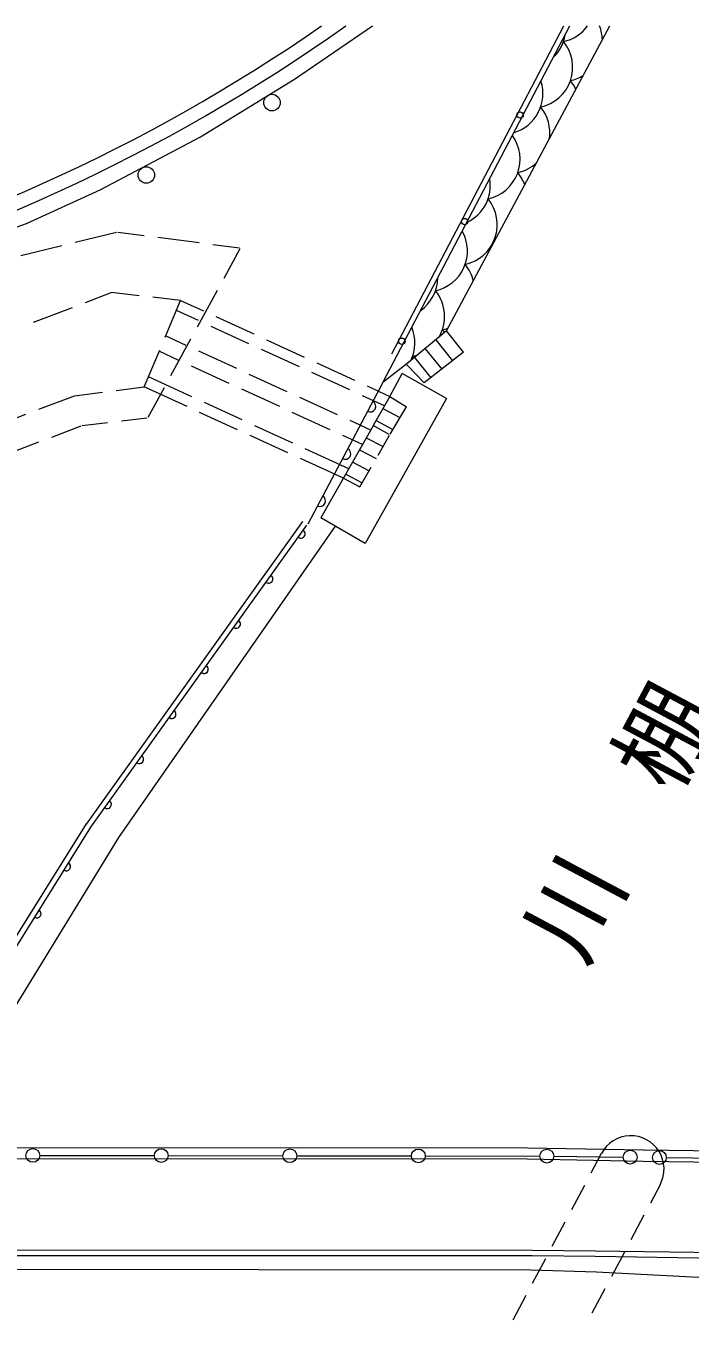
# Model space of a CAD drawing. Units: millimetres, scale not verified. Extents: x 40000 to 680000, y 20000 to 380000.
# Drawn here: x 243538 to 267491, y 292661 to 339315 of the extents above; entities that cross this region are included whole.
import ezdxf
from ezdxf.enums import TextEntityAlignment as Align

# ---------------------------------------------------------------- set-up
doc = ezdxf.new("R2010")
doc.units = ezdxf.units.MM
doc.header["$LTSCALE"] = 1000
for name, color, linetype, lineweight in [('M-BGD', 7, 'Continuous', 13), ('M-STR-STR1', 1, 'Continuous', 13), ('M-STR-STRC', 7, 'Continuous', 13)]:
    doc.layers.add(name, color=color, linetype=linetype, lineweight=lineweight)
doc.styles.add('ＭＳ ゴシック', font='')
doc.styles.get('ＭＳ ゴシック').set_extended_font_data('MS Gothic')

msp = doc.modelspace()

# ---------------------------------------------------------------- linework, layer by layer
at = {"layer": 'M-BGD'}
for p, q in [((253219, 337399), (256032, 339315)), ((256412, 326459), (263159, 339315)), ((256733, 327488), (262933, 339315)), ((258710, 328317), (264598, 339315)), ((249839, 335311), (253219, 337399)), ((246244, 333417), (249839, 335311)), ((243560, 332196), (246244, 333417)), ((239785, 330836), (243560, 332196)), ((246801, 331866), (245320, 331507)), ((247804, 331746), (246850, 331868)), ((244834, 331390), (243352, 331031)), ((249787, 331490), (248300, 331682)), ((251237, 331304), (250283, 331426)), ((251250, 331277), (250671, 330214)), ((245685, 329348), (246616, 329705)), ((247619, 329590), (246616, 329705)), ((249119, 329419), (248116, 329534)), ((248558, 328091), (249119, 329419)), ((249119, 329419), (249937, 329044)), ((250432, 329775), (249715, 328458)), ((243818, 328633), (245218, 329169)), ((249763, 328691), (248966, 329056)), ((251581, 327857), (250218, 328482)), ((250392, 328835), (251755, 328210)), ((249321, 327796), (248577, 328137)), ((249476, 328019), (248758, 326702)), ((252210, 328002), (253573, 327376)), ((258710, 328317), (257278, 327134)), ((258324, 327995), (258926, 327245)), ((259317, 327557), (258710, 328317)), ((247802, 326302), (248363, 327630)), ((249056, 327258), (248344, 327584)), ((251139, 326962), (249775, 327588)), ((253399, 327024), (252036, 327649)), ((259317, 327557), (257906, 326447)), ((257940, 327676), (258532, 326937)), ((250874, 326424), (249510, 327049)), ((254028, 327168), (255391, 326543)), ((257278, 327134), (256412, 326459)), ((257274, 327098), (257906, 326447)), ((257551, 327359), (258138, 326629)), ((249524, 325946), (247955, 326665)), ((252956, 326128), (251593, 326754)), ((255217, 326190), (253854, 326815)), ((256664, 325959), (257112, 326781)), ((258710, 325885), (257112, 326781)), ((246796, 326175), (247802, 326302)), ((249350, 325592), (247802, 326302)), ((248519, 326262), (247941, 325200)), ((252692, 325591), (251328, 326216)), ((256412, 326459), (253704, 321356)), ((255846, 326334), (256664, 325959)), ((244008, 325493), (245293, 325985)), ((245293, 325985), (246299, 326113)), ((251342, 325112), (249978, 325737)), ((254774, 325295), (253411, 325920)), ((256469, 325616), (255672, 325982)), ((258709, 325884), (255770, 320657)), ((256666, 325958), (256059, 324904)), ((256664, 325959), (257260, 325586)), ((242257, 324822), (243542, 325314)), ((251168, 324759), (249804, 325384)), ((254510, 324757), (253146, 325382)), ((256414, 325526), (257027, 325194)), ((256674, 324599), (257260, 325586)), ((245516, 324887), (244457, 324483)), ((246486, 325009), (245566, 324900)), ((247903, 325176), (246982, 325067)), ((253159, 324278), (251796, 324903)), ((256061, 324903), (254180, 321578)), ((255972, 324745), (255229, 325086)), ((256641, 324588), (256059, 324904)), ((256167, 325090), (256770, 324764)), ((243989, 324305), (242930, 323901)), ((252986, 323925), (251622, 324550)), ((255676, 324222), (254964, 324549)), ((255813, 324466), (256418, 324148)), ((256241, 323845), (256649, 324559)), ((255183, 323350), (253614, 324070)), ((255569, 324027), (256165, 323715)), ((254988, 323007), (253440, 323717)), ((255326, 323593), (255919, 323279)), ((255584, 322697), (255992, 323411)), ((254988, 323007), (255584, 322697)), ((255079, 323157), (255669, 322848)), ((245719, 310544), (253527, 321452)), ((255770, 320657), (254180, 321578)), ((245882, 310428), (253674, 321313)), ((254685, 321286), (246882, 310062)), ((240037, 301450), (245720, 310545)), ((240207, 301343), (245882, 310428)), ((246881, 310062), (240025, 298885)), ((244037, 298598), (248171, 298592)), ((248671, 298591), (252806, 298586)), ((264289, 298665), (263913, 297959)), ((233983, 298488), (261615, 298477)), ((253306, 298585), (257440, 298580)), ((257940, 298579), (262075, 298574)), ((261615, 298477), (265796, 298396)), ((262575, 298570), (265080, 298540)), ((265796, 298396), (297417, 297967)), ((266634, 298522), (271222, 298458)), ((263678, 297517), (263209, 296634)), ((266408, 297538), (266059, 296882)), ((265824, 296440), (265355, 295557)), ((262974, 296193), (262505, 295310)), ((261799, 294973), (231341, 294982)), ((261800, 295173), (231441, 295182)), ((264061, 294951), (261799, 294973)), ((264063, 295151), (261800, 295173)), ((262270, 294868), (261800, 293985)), ((296320, 294490), (264061, 294951)), ((296322, 294690), (264063, 295151)), ((265120, 295116), (264650, 294233)), ((261566, 293544), (261096, 292661)), ((264416, 293792), (263946, 292909))]:
    msp.add_line(p, q, dxfattribs=at)
for centre, radius in [((252413, 336550), 298), ((261358, 336102), 115), ((261358, 336102), 115), ((261359, 336103), 115), ((261359, 336103), 115), ((247880, 333941), 298), ((259362, 332260), 115), ((259362, 332260), 115), ((259362, 332260), 115), ((259362, 332260), 115), ((257096, 327948), 115), ((257096, 327948), 115), ((243787, 298598), 249), ((248421, 298592), 249), ((253056, 298586), 249), ((257690, 298580), 249), ((262325, 298573), 249), ((265329, 298537), 249), ((266384, 298525), 249)]:
    msp.add_circle(centre, radius, dxfattribs=at)
for centre, radius, start, end in [((218312, 391093), 63500, 283.72187, 305.37332), ((262613, 340182), 1466, 282.2651, 323.753), ((262862, 338771), 1466, 1.5583, 21.7807), ((261790, 337822), 1466, 282.2651, 39.2604), ((261541, 339232), 1466, 314.3127, 350.3055), ((260717, 336872), 1466, 286.7673, 17.8509), ((262862, 338771), 1466, 282.2651, 302.1194), ((262039, 336411), 1466, 24.6861, 39.2604), ((260966, 335461), 1466, 351.2137, 39.2604), ((259893, 334512), 1466, 282.2651, 35.5845), ((260966, 335461), 1466, 282.2651, 312.464), ((258820, 333562), 1466, 295.1193, 9.4989), ((260142, 333101), 1466, 19.0852, 39.2604), ((259069, 332151), 1466, 282.2651, 39.2604), ((257997, 331202), 1466, 282.2651, 29.2194), ((260142, 333101), 1466, 282.2651, 284.5925), ((259319, 330740), 1466, 37.362, 39.2604), ((258246, 329791), 1466, 12.9224, 39.2604), ((256924, 330252), 1466, 305.5473, 359.0709), ((257173, 328841), 1466, 328.9128, 39.2604), ((256100, 327892), 1466, 334.0585, 22.3531), ((258246, 329791), 1466, 282.2651, 290.7553), ((257422, 327430), 1466, 34.1992, 39.2604), ((257173, 328841), 1466, 282.2651, 290.181), ((256349, 326481), 1466, 36.1268, 39.2604), ((255954, 325598), 201, 241.3405, 61.3405), ((255954, 325598), 201, 241.3406, 61.3406), ((255050, 323891), 201, 241.3405, 61.3405), ((255050, 323891), 201, 241.3406, 61.3406), ((254143, 322189), 201, 241.3405, 61.3405), ((254143, 322189), 201, 241.3406, 61.3406), ((253454, 321002), 152, 233.8727, 53.8728), ((253454, 321002), 152, 233.8727, 53.8728), ((252291, 319379), 152, 233.8727, 53.8728), ((252291, 319379), 152, 233.8727, 53.8728), ((251123, 317753), 152, 233.8727, 53.8728), ((251123, 317753), 152, 233.8727, 53.8728), ((251124, 317753), 152, 233.8728, 53.8728), ((251124, 317753), 152, 233.8728, 53.8728), ((249962, 316125), 152, 233.8727, 53.8728), ((249962, 316125), 152, 233.8727, 53.8728), ((249963, 316125), 152, 233.8728, 53.8728), ((249963, 316125), 152, 233.8728, 53.8728), ((248799, 314502), 152, 233.8728, 53.8728), ((248799, 314501), 152, 233.8727, 53.8728), ((248799, 314501), 152, 233.8728, 53.8728), ((248799, 314501), 152, 233.8727, 53.8728), ((247631, 312876), 152, 233.8728, 53.8728), ((247631, 312876), 152, 233.8728, 53.8728), ((247631, 312875), 152, 233.8727, 53.8728), ((247631, 312875), 152, 233.8727, 53.8728), ((246470, 311248), 152, 233.8728, 53.8728), ((246470, 311248), 152, 233.8728, 53.8728), ((244992, 309009), 152, 238.0727, 58.0727), ((244992, 309009), 152, 238.0727, 58.0727), ((244993, 309010), 152, 238.0727, 58.0727), ((244993, 309010), 152, 238.0728, 58.0727), ((243934, 307310), 152, 238.0727, 58.0727), ((243934, 307310), 152, 238.0728, 58.0727), ((243934, 307310), 152, 238.0727, 58.0727), ((243934, 307309), 152, 238.0727, 58.0727), ((265351, 298106), 1200, 331.9995, 151.9995)]:
    msp.add_arc(centre, radius, start, end, dxfattribs=at)
at = {"layer": 'M-STR-STR1'}
for p, q in [((233983, 298888), (261623, 298877)), ((261623, 298877), (265804, 298796)), ((265801, 298796), (297612, 298365))]:
    msp.add_line(p, q, dxfattribs=at)
at = {"layer": 'M-STR-STRC'}
msp.add_lwpolyline([(204014, 294521), (232269, 294507), (261747, 294473), (264116, 294397), (275631, 293806), (287522, 293185), (294271, 292954), (295437, 292945), (305700, 292945), (316693, 292960), (358824, 292982), (360217, 293048), (362079, 293582), (363747, 294562), (364763, 295816), (365297, 296995), (365701, 298245), (366036, 299844)], dxfattribs=at)
msp.add_arc((218312, 391093), 63000, 283.72187, 304.7277, dxfattribs=at)

# ---------------------------------------------------------------- texts
at = {"layer": 'M-BGD', "style": 'ＭＳ ゴシック'}
msp.add_text('川\u3000棚\u3000川', height=2566, rotation=61.999, dxfattribs=at).set_placement((266591, 313714), align=Align.MIDDLE_CENTER)

doc.saveas('drawing.dxf')
